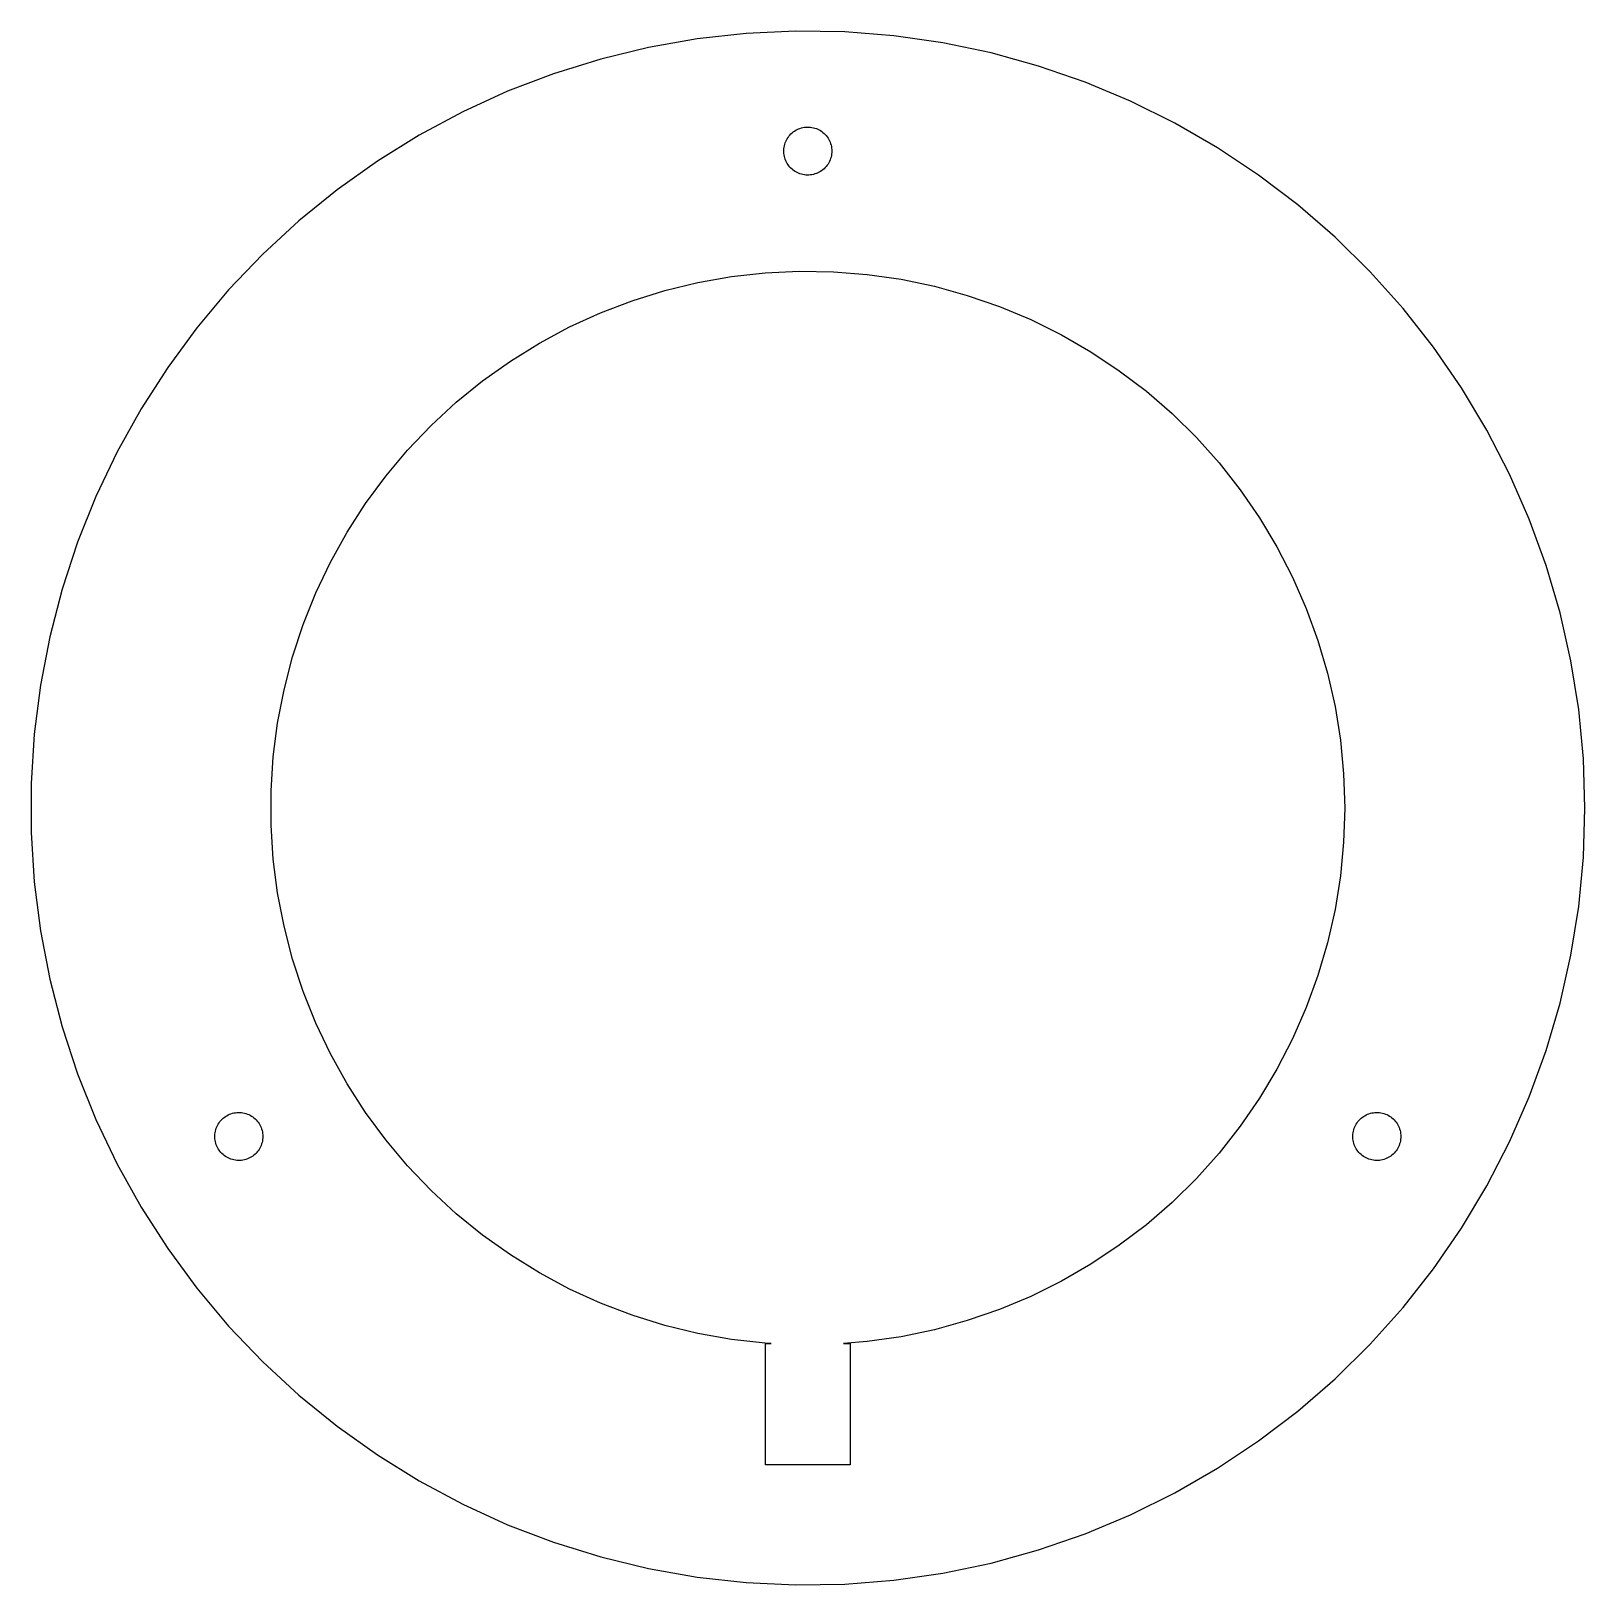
# Model space of a CAD drawing. Header units: metres. Extents: x -55 to 55, y -55 to 55.
import ezdxf

# ---------------------------------------------------------------- set-up
doc = ezdxf.new("R2010")
doc.units = ezdxf.units.M

msp = doc.modelspace()

# ---------------------------------------------------------------- linework, layer by layer
for p, q in [((-0.87262, 54.9931), (-4.35873, 54.827)), ((2.617, 54.9377), (-0.87262, 54.9931)), ((-7.8273, 54.4402), (-11.2644, 53.8341)), ((-4.35873, 54.827), (-7.8273, 54.4402)), ((6.0961, 54.6611), (2.617, 54.9377)), ((9.55064, 54.1644), (6.0961, 54.6611)), ((12.9667, 53.4496), (9.55064, 54.1644)), ((-14.6561, 53.0113), (-17.9887, 51.975)), ((-11.2644, 53.8341), (-14.6561, 53.0113)), ((16.3306, 52.5196), (12.9667, 53.4496)), ((-17.9887, 51.975), (-21.249, 50.7295)), ((19.6287, 51.3781), (16.3306, 52.5196)), ((-21.249, 50.7295), (-24.4237, 49.2796)), ((22.8478, 50.0298), (19.6287, 51.3781)), ((25.9749, 48.4799), (22.8478, 50.0298)), ((-24.4237, 49.2796), (-27.5, 47.6314)), ((28.9974, 46.7349), (25.9749, 48.4799)), ((-27.5, 47.6314), (-30.4656, 45.7913)), ((-1.51102, 47.279), (-1.45856, 47.3732)), ((-1.45856, 47.3732), (-1.40024, 47.464)), ((-1.40024, 47.464), (-1.33629, 47.5509)), ((-1.33629, 47.5509), (-1.26694, 47.6335)), ((-1.26694, 47.6335), (-1.1925, 47.7116)), ((-1.1925, 47.7116), (-1.11325, 47.7848)), ((-1.11325, 47.7848), (-1.02953, 47.8528)), ((-1.02953, 47.8528), (-0.94165, 47.9154)), ((-0.94165, 47.9154), (-0.849991, 47.9722)), ((-0.849991, 47.9722), (-0.754898, 48.0232)), ((-0.754898, 48.0232), (-0.656784, 48.068)), ((-0.656784, 48.068), (-0.556015, 48.1065)), ((-0.556015, 48.1065), (-0.453003, 48.1385)), ((-0.453003, 48.1385), (-0.34816, 48.164)), ((-0.34816, 48.164), (-0.241928, 48.1827)), ((-0.241928, 48.1827), (-0.13472, 48.1946)), ((-0.13472, 48.1946), (-0.026962, 48.1998)), ((-0.026962, 48.1998), (0.080887, 48.1981)), ((0.080887, 48.1981), (0.188416, 48.1895)), ((0.188416, 48.1895), (0.295197, 48.1742)), ((0.295197, 48.1742), (0.400787, 48.1521)), ((0.400787, 48.1521), (0.504761, 48.1233)), ((0.504761, 48.1233), (0.606705, 48.088)), ((0.606705, 48.088), (0.706192, 48.0464)), ((0.706192, 48.0464), (0.802856, 47.9985)), ((0.802856, 47.9985), (0.896271, 47.9445)), ((0.896271, 47.9445), (0.986084, 47.8848)), ((0.986084, 47.8848), (1.07193, 47.8194)), ((1.07193, 47.8194), (1.15346, 47.7488)), ((1.15346, 47.7488), (1.23035, 47.6731)), ((1.23035, 47.6731), (1.30226, 47.5927)), ((1.30226, 47.5927), (1.36896, 47.5079)), ((1.36896, 47.5079), (1.43013, 47.4191)), ((1.43013, 47.4191), (1.48553, 47.3265)), ((1.48553, 47.3265), (1.53497, 47.2307)), ((-1.69914, 46.5539), (-1.69229, 46.6616)), ((-1.69914, 46.4461), (-1.69914, 46.5539)), ((-1.69229, 46.3384), (-1.69914, 46.4461)), ((-1.69229, 46.6616), (-1.67863, 46.7686)), ((-1.67863, 46.2314), (-1.69229, 46.3384)), ((-1.67863, 46.7686), (-1.65822, 46.8745)), ((-1.65822, 46.1255), (-1.67863, 46.2314)), ((-1.65822, 46.8745), (-1.63113, 46.9789)), ((-1.63113, 46.9789), (-1.59747, 47.0814)), ((-1.59747, 47.0814), (-1.55737, 47.1816)), ((-1.55737, 47.1816), (-1.51102, 47.279)), ((1.53497, 47.2307), (1.57822, 47.1318)), ((1.57822, 47.1318), (1.61511, 47.0305)), ((1.61511, 47.0305), (1.64551, 46.9269)), ((1.64551, 46.9269), (1.66927, 46.8217)), ((1.66927, 46.8217), (1.68631, 46.7152)), ((1.68631, 46.2848), (1.66927, 46.1783)), ((1.68631, 46.7152), (1.69656, 46.6078)), ((1.69656, 46.3922), (1.68631, 46.2848)), ((1.69656, 46.6078), (1.7, 46.5)), ((1.7, 46.5), (1.69656, 46.3922)), ((31.9031, 44.8017), (28.9974, 46.7349)), ((-30.4656, 45.7913), (-33.3085, 43.7669)), ((-1.63113, 46.021), (-1.65822, 46.1255)), ((-1.59747, 45.9186), (-1.63113, 46.021)), ((-1.55737, 45.8184), (-1.59747, 45.9186)), ((-1.51102, 45.721), (-1.55737, 45.8184)), ((-1.45856, 45.6267), (-1.51102, 45.721)), ((-1.40024, 45.536), (-1.45856, 45.6267)), ((-1.33629, 45.4491), (-1.40024, 45.536)), ((-1.26694, 45.3665), (-1.33629, 45.4491)), ((-1.1925, 45.2884), (-1.26694, 45.3665)), ((-1.11325, 45.2152), (-1.1925, 45.2884)), ((-1.02953, 45.1472), (-1.11325, 45.2152)), ((-0.94165, 45.0846), (-1.02953, 45.1472)), ((0.986084, 45.1152), (0.896271, 45.0555)), ((1.07193, 45.1805), (0.986084, 45.1152)), ((1.15346, 45.2512), (1.07193, 45.1805)), ((1.23035, 45.3269), (1.15346, 45.2512)), ((1.30226, 45.4073), (1.23035, 45.3269)), ((1.36896, 45.4921), (1.30226, 45.4073)), ((1.43013, 45.5809), (1.36896, 45.4921)), ((1.48553, 45.6735), (1.43013, 45.5809)), ((1.53497, 45.7693), (1.48553, 45.6735)), ((1.57822, 45.8682), (1.53497, 45.7693)), ((1.61511, 45.9695), (1.57822, 45.8682)), ((1.64551, 46.073), (1.61511, 45.9695)), ((1.66927, 46.1783), (1.64551, 46.073)), ((-0.849991, 45.0278), (-0.94165, 45.0846)), ((-0.754898, 44.9768), (-0.849991, 45.0278)), ((-0.656784, 44.932), (-0.754898, 44.9768)), ((-0.556015, 44.8935), (-0.656784, 44.932)), ((-0.453003, 44.8615), (-0.556015, 44.8935)), ((-0.34816, 44.836), (-0.453003, 44.8615)), ((-0.241928, 44.8173), (-0.34816, 44.836)), ((-0.13472, 44.8053), (-0.241928, 44.8173)), ((-0.026962, 44.8002), (-0.13472, 44.8053)), ((0.080887, 44.8019), (-0.026962, 44.8002)), ((0.188416, 44.8105), (0.080887, 44.8019)), ((0.295197, 44.8258), (0.188416, 44.8105)), ((0.400787, 44.8479), (0.295197, 44.8258)), ((0.504761, 44.8767), (0.400787, 44.8479)), ((0.606705, 44.9119), (0.504761, 44.8767)), ((0.706192, 44.9536), (0.606705, 44.9119)), ((0.802856, 45.0015), (0.706192, 44.9536)), ((0.896271, 45.0555), (0.802856, 45.0015)), ((34.6804, 42.688), (31.9031, 44.8017)), ((-33.3085, 43.7669), (-36.0173, 41.5662)), ((37.318, 40.4025), (34.6804, 42.688)), ((-36.0173, 41.5662), (-38.5811, 39.1982)), ((39.8054, 37.9543), (37.318, 40.4025)), ((-38.5811, 39.1982), (-40.9895, 36.6723)), ((-7.78264, 37.1945), (-5.40796, 37.6132)), ((-5.40796, 37.6132), (-3.01149, 37.8805)), ((-3.01149, 37.8805), (-0.602905, 37.9952)), ((-0.602905, 37.9952), (1.80811, 37.957)), ((1.80811, 37.957), (4.21184, 37.7659)), ((4.21184, 37.7659), (6.59862, 37.4227)), ((6.59862, 37.4227), (8.95883, 36.9288)), ((42.1324, 35.3533), (39.8054, 37.9543)), ((-40.9895, 36.6723), (-43.2329, 33.9987)), ((-12.4286, 35.91), (-10.126, 36.626)), ((-10.126, 36.626), (-7.78264, 37.1945)), ((8.95883, 36.9288), (11.283, 36.2863)), ((-14.6811, 35.0495), (-12.4286, 35.91)), ((11.283, 36.2863), (13.5617, 35.4976)), ((13.5617, 35.4976), (15.7858, 34.566)), ((44.2899, 32.6099), (42.1324, 35.3533)), ((-16.8745, 34.0478), (-14.6811, 35.0495)), ((15.7858, 34.566), (17.9463, 33.4952)), ((-43.2329, 33.9987), (-45.3022, 31.1883)), ((-19, 32.909), (-16.8745, 34.0478)), ((17.9463, 33.4952), (20.0346, 32.2896)), ((-21.049, 31.6376), (-19, 32.909)), ((20.0346, 32.2896), (22.0422, 30.9539)), ((46.2689, 29.7352), (44.2899, 32.6099)), ((-45.3022, 31.1883), (-47.1891, 28.2522)), ((-23.0132, 30.2389), (-21.049, 31.6376)), ((22.0422, 30.9539), (23.961, 29.4936)), ((-24.8847, 28.7185), (-23.0132, 30.2389)), ((48.0617, 26.7408), (46.2689, 29.7352)), ((-26.656, 27.0824), (-24.8847, 28.7185)), ((23.961, 29.4936), (25.7834, 27.9145)), ((-47.1891, 28.2522), (-48.8859, 25.2025)), ((25.7834, 27.9145), (27.5019, 26.223)), ((-28.32, 25.3372), (-26.656, 27.0824)), ((49.6609, 23.6387), (48.0617, 26.7408)), ((-29.87, 23.49), (-28.32, 25.3372)), ((27.5019, 26.223), (29.1097, 24.4259)), ((-48.8859, 25.2025), (-50.386, 22.0512)), ((29.1097, 24.4259), (30.6003, 22.5305)), ((-31.2997, 21.5483), (-29.87, 23.49)), ((51.0602, 20.4414), (49.6609, 23.6387)), ((-50.386, 22.0512), (-51.6831, 18.8111)), ((30.6003, 22.5305), (31.9676, 20.5443)), ((-32.6034, 19.5197), (-31.2997, 21.5483)), ((31.9676, 20.5443), (33.2063, 18.4755)), ((52.2539, 17.1618), (51.0602, 20.4414)), ((-51.6831, 18.8111), (-52.7721, 15.4953)), ((-33.7757, 17.4126), (-32.6034, 19.5197)), ((33.2063, 18.4755), (34.3112, 16.3322)), ((-34.8121, 15.2354), (-33.7757, 17.4126)), ((53.2372, 13.8131), (52.2539, 17.1618)), ((-52.7721, 15.4953), (-53.6486, 12.1171)), ((34.3112, 16.3322), (35.278, 14.1232)), ((-35.7083, 12.9968), (-34.8121, 15.2354)), ((35.278, 14.1232), (36.1027, 11.8573)), ((54.0061, 10.4088), (53.2372, 13.8131)), ((-53.6486, 12.1171), (-54.3091, 8.69006)), ((-36.4607, 10.7058), (-35.7083, 12.9968)), ((36.1027, 11.8573), (36.782, 9.54361)), ((-37.0663, 8.3718), (-36.4607, 10.7058)), ((54.5575, 6.96257), (54.0061, 10.4088)), ((36.782, 9.54361), (37.3133, 7.19154)), ((-54.3091, 8.69006), (-54.7509, 5.22807)), ((-37.5227, 6.00404), (-37.0663, 8.3718)), ((37.3133, 7.19154), (37.6943, 4.8105)), ((54.8893, 3.48831), (54.5575, 6.96257)), ((-37.8279, 3.61212), (-37.5227, 6.00404)), ((-54.7509, 5.22807), (-54.9723, 1.74503)), ((37.6943, 4.8105), (37.9235, 2.4101)), ((-37.9809, 1.20566), (-37.8279, 3.61212)), ((55, 0), (54.8893, 3.48831)), ((37.9235, 2.4101), (38, 0)), ((-54.9723, 1.74503), (-54.9723, -1.74503)), ((-37.9809, -1.20566), (-37.9809, 1.20566)), ((38, 0), (37.9235, -2.4101)), ((54.8893, -3.48831), (55, 0)), ((-54.9723, -1.74503), (-54.7509, -5.22807)), ((-37.8279, -3.61212), (-37.9809, -1.20566)), ((37.9235, -2.4101), (37.6943, -4.8105)), ((-37.5227, -6.00404), (-37.8279, -3.61212)), ((54.5575, -6.96257), (54.8893, -3.48831)), ((-54.7509, -5.22807), (-54.3091, -8.69006)), ((37.6943, -4.8105), (37.3133, -7.19154)), ((-37.0663, -8.3718), (-37.5227, -6.00404)), ((37.3133, -7.19154), (36.782, -9.54361)), ((54.0061, -10.4088), (54.5575, -6.96257)), ((-54.3091, -8.69006), (-53.6486, -12.1171)), ((-36.4607, -10.7058), (-37.0663, -8.3718)), ((36.782, -9.54361), (36.1027, -11.8573)), ((-35.7083, -12.9968), (-36.4607, -10.7058)), ((53.2372, -13.8131), (54.0061, -10.4088)), ((36.1027, -11.8573), (35.278, -14.1232)), ((-53.6486, -12.1171), (-52.7721, -15.4953)), ((-34.8121, -15.2354), (-35.7083, -12.9968)), ((35.278, -14.1232), (34.3112, -16.3322)), ((52.2539, -17.1618), (53.2372, -13.8131)), ((-33.7757, -17.4126), (-34.8121, -15.2354)), ((-52.7721, -15.4953), (-51.6831, -18.8111)), ((34.3112, -16.3322), (33.2063, -18.4755)), ((-32.6034, -19.5197), (-33.7757, -17.4126)), ((51.0602, -20.4414), (52.2539, -17.1618)), ((33.2063, -18.4755), (31.9676, -20.5443)), ((-51.6831, -18.8111), (-50.386, -22.0512)), ((-31.2997, -21.5483), (-32.6034, -19.5197)), ((31.9676, -20.5443), (30.6003, -22.5305)), ((49.6609, -23.6387), (51.0602, -20.4414)), ((-41.4627, -22.0384), (-41.3834, -21.9652)), ((-41.3834, -21.9652), (-41.2997, -21.8972)), ((-41.2997, -21.8972), (-41.2118, -21.8346)), ((-41.2118, -21.8346), (-41.1202, -21.7778)), ((-41.1202, -21.7778), (-41.0251, -21.7268)), ((-41.0251, -21.7268), (-40.927, -21.682)), ((-40.927, -21.682), (-40.8262, -21.6435)), ((-40.8262, -21.6435), (-40.7232, -21.6115)), ((-40.7232, -21.6115), (-40.6183, -21.586)), ((-40.6183, -21.586), (-40.5121, -21.5673)), ((-40.5121, -21.5673), (-40.4049, -21.5553)), ((-40.4049, -21.5553), (-40.2971, -21.5502)), ((-40.2971, -21.5502), (-40.1893, -21.5519)), ((-40.1893, -21.5519), (-40.0818, -21.5605)), ((-40.0818, -21.5605), (-39.975, -21.5758)), ((-39.975, -21.5758), (-39.8694, -21.5979)), ((-39.8694, -21.5979), (-39.7654, -21.6267)), ((-39.7654, -21.6267), (-39.6635, -21.6619)), ((-39.6635, -21.6619), (-39.564, -21.7036)), ((-39.564, -21.7036), (-39.4673, -21.7515)), ((-39.4673, -21.7515), (-39.3739, -21.8055)), ((-39.3739, -21.8055), (-39.2841, -21.8652)), ((-39.2841, -21.8652), (-39.1982, -21.9305)), ((-39.1982, -21.9305), (-39.1167, -22.0012)), ((-29.87, -23.49), (-31.2997, -21.5483)), ((39.0777, -22.0384), (39.1569, -21.9652)), ((39.1569, -21.9652), (39.2406, -21.8972)), ((39.2406, -21.8972), (39.3285, -21.8346)), ((39.3285, -21.8346), (39.4202, -21.7778)), ((39.4202, -21.7778), (39.5153, -21.7268)), ((39.5153, -21.7268), (39.6134, -21.682)), ((39.6134, -21.682), (39.7142, -21.6435)), ((39.7142, -21.6435), (39.8172, -21.6115)), ((39.8172, -21.6115), (39.922, -21.586)), ((39.922, -21.586), (40.0282, -21.5673)), ((40.0282, -21.5673), (40.1355, -21.5553)), ((40.1355, -21.5553), (40.2432, -21.5502)), ((40.2432, -21.5502), (40.3511, -21.5519)), ((40.3511, -21.5519), (40.4586, -21.5605)), ((40.4586, -21.5605), (40.5654, -21.5758)), ((40.5654, -21.5758), (40.671, -21.5979)), ((40.671, -21.5979), (40.7749, -21.6267)), ((40.7749, -21.6267), (40.8769, -21.6619)), ((40.8769, -21.6619), (40.9764, -21.7036)), ((40.9764, -21.7036), (41.073, -21.7515)), ((41.073, -21.7515), (41.1665, -21.8055)), ((41.1665, -21.8055), (41.2563, -21.8652)), ((41.2563, -21.8652), (41.3421, -21.9305)), ((41.3421, -21.9305), (41.4236, -22.0012)), ((-50.386, -22.0512), (-48.8859, -25.2025)), ((-41.9693, -23.1961), (-41.9625, -23.0884)), ((-41.9625, -23.0884), (-41.9488, -22.9814)), ((-41.9488, -22.9814), (-41.9284, -22.8755)), ((-41.9284, -22.8755), (-41.9013, -22.771)), ((-41.9013, -22.771), (-41.8677, -22.6686)), ((-41.8677, -22.6686), (-41.8276, -22.5684)), ((-41.8276, -22.5684), (-41.7812, -22.471)), ((-41.7812, -22.471), (-41.7287, -22.3767)), ((-41.7287, -22.3767), (-41.6704, -22.286)), ((-41.6704, -22.286), (-41.6065, -22.1991)), ((-41.6065, -22.1991), (-41.5371, -22.1165)), ((-41.5371, -22.1165), (-41.4627, -22.0384)), ((-39.1167, -22.0012), (-39.0398, -22.0769)), ((-39.0398, -22.0769), (-38.9679, -22.1573)), ((-38.9679, -22.1573), (-38.9012, -22.2421)), ((-38.9012, -22.2421), (-38.84, -22.3309)), ((-38.84, -22.3309), (-38.7846, -22.4235)), ((-38.7846, -22.4235), (-38.7352, -22.5193)), ((-38.7352, -22.5193), (-38.692, -22.6182)), ((-38.692, -22.6182), (-38.6551, -22.7195)), ((-38.6551, -22.7195), (-38.6247, -22.823)), ((-38.6247, -22.823), (-38.6009, -22.9283)), ((-38.6009, -22.9283), (-38.5838, -23.0348)), ((-38.5838, -23.0348), (-38.5736, -23.1422)), ((30.6003, -22.5305), (29.1097, -24.4259)), ((38.571, -23.1961), (38.5779, -23.0884)), ((38.5779, -23.0884), (38.5915, -22.9814)), ((38.5915, -22.9814), (38.6119, -22.8755)), ((38.6119, -22.8755), (38.639, -22.771)), ((38.639, -22.771), (38.6727, -22.6686)), ((38.6727, -22.6686), (38.7128, -22.5684)), ((38.7128, -22.5684), (38.7592, -22.471)), ((38.7592, -22.471), (38.8116, -22.3767)), ((38.8116, -22.3767), (38.8699, -22.286)), ((38.8699, -22.286), (38.9339, -22.1991)), ((38.9339, -22.1991), (39.0032, -22.1165)), ((39.0032, -22.1165), (39.0777, -22.0384)), ((41.4236, -22.0012), (41.5005, -22.0769)), ((41.5005, -22.0769), (41.5724, -22.1573)), ((41.5724, -22.1573), (41.6391, -22.2421)), ((41.6391, -22.2421), (41.7003, -22.3309)), ((41.7003, -22.3309), (41.7557, -22.4235)), ((41.7557, -22.4235), (41.8051, -22.5193)), ((41.8051, -22.5193), (41.8484, -22.6182)), ((41.8484, -22.6182), (41.8853, -22.7195)), ((41.8853, -22.7195), (41.9157, -22.823)), ((41.9157, -22.823), (41.9395, -22.9283)), ((41.9395, -22.9283), (41.9565, -23.0348)), ((41.9565, -23.0348), (41.9668, -23.1422)), ((-41.9693, -23.3039), (-41.9693, -23.1961)), ((-41.9625, -23.4116), (-41.9693, -23.3039)), ((-41.9488, -23.5186), (-41.9625, -23.4116)), ((-41.9284, -23.6245), (-41.9488, -23.5186)), ((-41.9013, -23.7289), (-41.9284, -23.6245)), ((-41.8677, -23.8314), (-41.9013, -23.7289)), ((-41.8276, -23.9316), (-41.8677, -23.8314)), ((-41.7812, -24.029), (-41.8276, -23.9316)), ((-41.7287, -24.1232), (-41.7812, -24.029)), ((-41.6704, -24.214), (-41.7287, -24.1232)), ((-38.84, -24.1691), (-38.9012, -24.2579)), ((-38.7846, -24.0765), (-38.84, -24.1691)), ((-38.7352, -23.9807), (-38.7846, -24.0765)), ((-38.692, -23.8818), (-38.7352, -23.9807)), ((-38.6551, -23.7805), (-38.692, -23.8818)), ((-38.6247, -23.6769), (-38.6551, -23.7805)), ((-38.6009, -23.5717), (-38.6247, -23.6769)), ((-38.5838, -23.4652), (-38.6009, -23.5717)), ((-38.5736, -23.3578), (-38.5838, -23.4652)), ((-38.5736, -23.1422), (-38.5702, -23.25)), ((-38.5702, -23.25), (-38.5736, -23.3578)), ((-28.32, -25.3372), (-29.87, -23.49)), ((38.571, -23.3039), (38.571, -23.1961)), ((38.5779, -23.4116), (38.571, -23.3039)), ((38.5915, -23.5186), (38.5779, -23.4116)), ((38.6119, -23.6245), (38.5915, -23.5186)), ((38.639, -23.7289), (38.6119, -23.6245)), ((38.6727, -23.8314), (38.639, -23.7289)), ((38.7128, -23.9316), (38.6727, -23.8314)), ((38.7592, -24.029), (38.7128, -23.9316)), ((38.8116, -24.1232), (38.7592, -24.029)), ((38.8699, -24.214), (38.8116, -24.1232)), ((41.7003, -24.1691), (41.6391, -24.2579)), ((41.7557, -24.0765), (41.7003, -24.1691)), ((41.8051, -23.9807), (41.7557, -24.0765)), ((41.8484, -23.8818), (41.8051, -23.9807)), ((41.8853, -23.7805), (41.8484, -23.8818)), ((41.9157, -23.6769), (41.8853, -23.7805)), ((41.9395, -23.5717), (41.9157, -23.6769)), ((41.9565, -23.4652), (41.9395, -23.5717)), ((41.9668, -23.3578), (41.9565, -23.4652)), ((41.9668, -23.1422), (41.9702, -23.25)), ((41.9702, -23.25), (41.9668, -23.3578)), ((48.0617, -26.7408), (49.6609, -23.6387)), ((-48.8859, -25.2025), (-47.1891, -28.2522)), ((-41.6065, -24.3009), (-41.6704, -24.214)), ((-41.5371, -24.3835), (-41.6065, -24.3009)), ((-41.4627, -24.4616), (-41.5371, -24.3835)), ((-41.3834, -24.5348), (-41.4627, -24.4616)), ((-41.2997, -24.6028), (-41.3834, -24.5348)), ((-41.2118, -24.6654), (-41.2997, -24.6028)), ((-41.1202, -24.7222), (-41.2118, -24.6654)), ((-41.0251, -24.7732), (-41.1202, -24.7222)), ((-40.927, -24.818), (-41.0251, -24.7732)), ((-40.8262, -24.8565), (-40.927, -24.818)), ((-40.7232, -24.8885), (-40.8262, -24.8565)), ((-40.6183, -24.914), (-40.7232, -24.8885)), ((-40.5121, -24.9327), (-40.6183, -24.914)), ((-40.4049, -24.9446), (-40.5121, -24.9327)), ((-40.2971, -24.9498), (-40.4049, -24.9446)), ((-40.1893, -24.9481), (-40.2971, -24.9498)), ((-40.0818, -24.9395), (-40.1893, -24.9481)), ((-39.975, -24.9242), (-40.0818, -24.9395)), ((-39.8694, -24.9021), (-39.975, -24.9242)), ((-39.7654, -24.8733), (-39.8694, -24.9021)), ((-39.6635, -24.838), (-39.7654, -24.8733)), ((-39.564, -24.7964), (-39.6635, -24.838)), ((-39.4673, -24.7485), (-39.564, -24.7964)), ((-39.3739, -24.6945), (-39.4673, -24.7485)), ((-39.2841, -24.6348), (-39.3739, -24.6945)), ((-39.1982, -24.5694), (-39.2841, -24.6348)), ((-39.1167, -24.4988), (-39.1982, -24.5694)), ((-39.0398, -24.4231), (-39.1167, -24.4988)), ((-38.9679, -24.3427), (-39.0398, -24.4231)), ((-38.9012, -24.2579), (-38.9679, -24.3427)), ((29.1097, -24.4259), (27.5019, -26.223)), ((38.9339, -24.3009), (38.8699, -24.214)), ((39.0032, -24.3835), (38.9339, -24.3009)), ((39.0777, -24.4616), (39.0032, -24.3835)), ((39.1569, -24.5348), (39.0777, -24.4616)), ((39.2406, -24.6028), (39.1569, -24.5348)), ((39.3285, -24.6654), (39.2406, -24.6028)), ((39.4202, -24.7222), (39.3285, -24.6654)), ((39.5153, -24.7732), (39.4202, -24.7222)), ((39.6134, -24.818), (39.5153, -24.7732)), ((39.7142, -24.8565), (39.6134, -24.818)), ((39.8172, -24.8885), (39.7142, -24.8565)), ((39.922, -24.914), (39.8172, -24.8885)), ((40.0282, -24.9327), (39.922, -24.914)), ((40.1355, -24.9446), (40.0282, -24.9327)), ((40.2432, -24.9498), (40.1355, -24.9446)), ((40.3511, -24.9481), (40.2432, -24.9498)), ((40.4586, -24.9395), (40.3511, -24.9481)), ((40.5654, -24.9242), (40.4586, -24.9395)), ((40.671, -24.9021), (40.5654, -24.9242)), ((40.7749, -24.8733), (40.671, -24.9021)), ((40.8769, -24.838), (40.7749, -24.8733)), ((40.9764, -24.7964), (40.8769, -24.838)), ((41.073, -24.7485), (40.9764, -24.7964)), ((41.1665, -24.6945), (41.073, -24.7485)), ((41.2563, -24.6348), (41.1665, -24.6945)), ((41.3421, -24.5694), (41.2563, -24.6348)), ((41.4236, -24.4988), (41.3421, -24.5694)), ((41.5005, -24.4231), (41.4236, -24.4988)), ((41.5724, -24.3427), (41.5005, -24.4231)), ((41.6391, -24.2579), (41.5724, -24.3427)), ((-26.656, -27.0824), (-28.32, -25.3372)), ((27.5019, -26.223), (25.7834, -27.9145)), ((-24.8847, -28.7185), (-26.656, -27.0824)), ((46.2689, -29.7352), (48.0617, -26.7408)), ((-47.1891, -28.2522), (-45.3022, -31.1883)), ((25.7834, -27.9145), (23.961, -29.4936)), ((-23.0132, -30.2389), (-24.8847, -28.7185)), ((23.961, -29.4936), (22.0422, -30.9539)), ((-21.049, -31.6376), (-23.0132, -30.2389)), ((44.2899, -32.6099), (46.2689, -29.7352)), ((-45.3022, -31.1883), (-43.2329, -33.9987)), ((-19, -32.909), (-21.049, -31.6376)), ((22.0422, -30.9539), (20.0346, -32.2896)), ((-16.8745, -34.0478), (-19, -32.909)), ((20.0346, -32.2896), (17.9463, -33.4952)), ((42.1324, -35.3533), (44.2899, -32.6099)), ((-43.2329, -33.9987), (-40.9895, -36.6723)), ((-14.6811, -35.0495), (-16.8745, -34.0478)), ((17.9463, -33.4952), (15.7858, -34.566)), ((-12.4286, -35.91), (-14.6811, -35.0495)), ((15.7858, -34.566), (13.5617, -35.4976)), ((-10.126, -36.626), (-12.4286, -35.91)), ((11.283, -36.2863), (8.95883, -36.9288)), ((13.5617, -35.4976), (11.283, -36.2863)), ((39.8054, -37.9543), (42.1324, -35.3533)), ((-40.9895, -36.6723), (-38.5811, -39.1982)), ((-7.78264, -37.1945), (-10.126, -36.626)), ((-5.40796, -37.6132), (-7.78264, -37.1945)), ((8.95883, -36.9288), (6.59862, -37.4227)), ((-3.01149, -37.8805), (-5.40796, -37.6132)), ((-2.60175, -37.9), (-3.01149, -37.8805)), ((-3, -46.5), (-3, -37.9)), ((-3, -37.9), (-2.60175, -37.9)), ((4.21184, -37.7659), (2.52457, -37.9)), ((2.52457, -37.9), (3, -37.9)), ((3, -37.9), (3, -46.5)), ((6.59862, -37.4227), (4.21184, -37.7659)), ((37.318, -40.4025), (39.8054, -37.9543)), ((-38.5811, -39.1982), (-36.0173, -41.5662)), ((34.6804, -42.688), (37.318, -40.4025)), ((-36.0173, -41.5662), (-33.3085, -43.7669)), ((31.9031, -44.8017), (34.6804, -42.688)), ((-33.3085, -43.7669), (-30.4656, -45.7913)), ((28.9974, -46.7349), (31.9031, -44.8017)), ((-30.4656, -45.7913), (-27.5, -47.6314)), ((3, -46.5), (-3, -46.5)), ((25.9749, -48.4799), (28.9974, -46.7349)), ((-27.5, -47.6314), (-24.4237, -49.2796)), ((-24.4237, -49.2796), (-21.249, -50.7295)), ((22.8478, -50.0298), (25.9749, -48.4799)), ((19.6287, -51.3781), (22.8478, -50.0298)), ((-21.249, -50.7295), (-17.9887, -51.975)), ((16.3306, -52.5196), (19.6287, -51.3781)), ((-17.9887, -51.975), (-14.6561, -53.0113)), ((12.9667, -53.4496), (16.3306, -52.5196)), ((-14.6561, -53.0113), (-11.2644, -53.8341)), ((-11.2644, -53.8341), (-7.8273, -54.4402)), ((9.55064, -54.1644), (12.9667, -53.4496)), ((-7.8273, -54.4402), (-4.35873, -54.827)), ((-4.35873, -54.827), (-0.87262, -54.9931)), ((-0.87262, -54.9931), (2.617, -54.9377)), ((2.617, -54.9377), (6.0961, -54.6611)), ((6.0961, -54.6611), (9.55064, -54.1644))]:
    msp.add_line(p, q)

doc.saveas('drawing.dxf')
